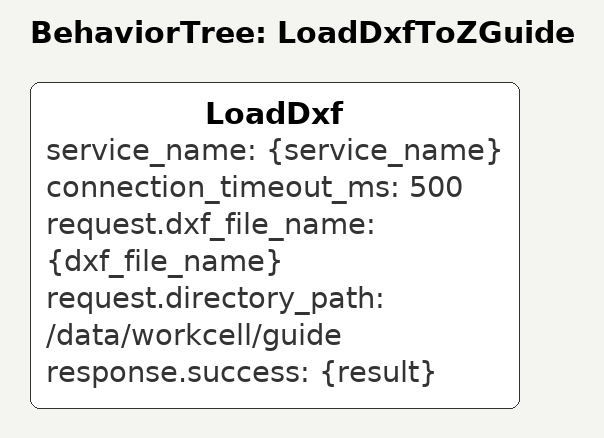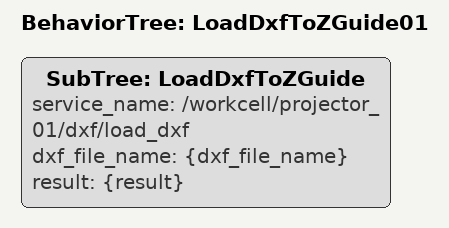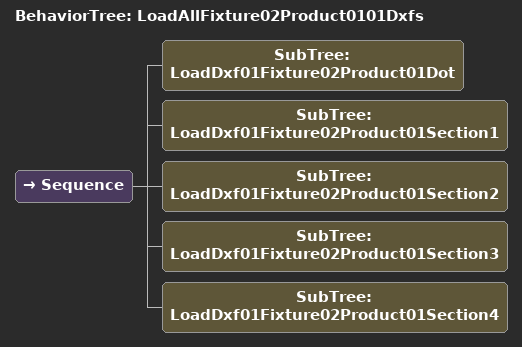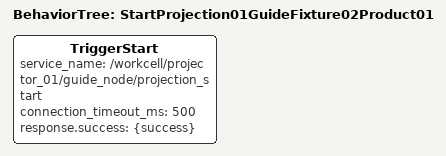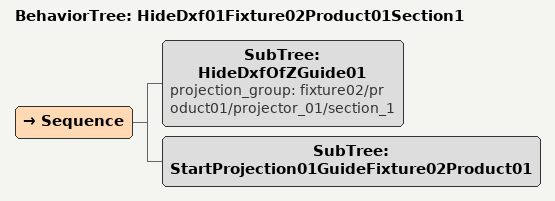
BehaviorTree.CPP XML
<BehaviorTree ID="LoadDxfToZGuide">
    <LoadDxf service_name="{service_name}" connection_timeout_ms="500" request.dxf_file_name="{dxf_file_name}" request.directory_path="/data/workcell/guide" response.success="{result}"/>
</BehaviorTree>

<BehaviorTree ID="LoadDxfToZGuide01">

    <SubTree ID="LoadDxfToZGuide" service_name="/workcell/projector_01/dxf/load_dxf" dxf_file_name="{dxf_file_name}" result="{result}"/>
</BehaviorTree>

<BehaviorTree ID="LoadAllFixture02Product0101Dxfs">
    <Sequence>
        <SubTree ID="LoadDxf01Fixture02Product01Dot"/>
        <SubTree ID="LoadDxf01Fixture02Product01Section1"/>
        <SubTree ID="LoadDxf01Fixture02Product01Section2"/>
        <SubTree ID="LoadDxf01Fixture02Product01Section3"/>
        <SubTree ID="LoadDxf01Fixture02Product01Section4"/>
    </Sequence>
</BehaviorTree>

<BehaviorTree ID="StartProjection01GuideFixture02Product01">
    <TriggerStart service_name="/workcell/projector_01/guide_node/projection_start" connection_timeout_ms="500" response.success="{success}"/>
</BehaviorTree>

<BehaviorTree ID="HideDxf01Fixture02Product01Section1">
   <Sequence>
       <SubTree ID="HideDxfOfZGuide01" projection_group="fixture02/product01/projector_01/section_1"/>
       <SubTree ID="StartProjection01GuideFixture02Product01"/>
   </Sequence>
</BehaviorTree>
